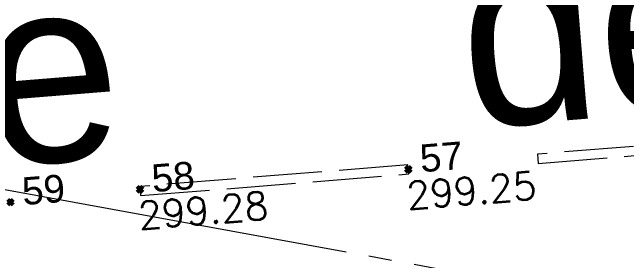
# Model space of a CAD drawing. Header units: metres. Extents: x 1851758 to 1852050, y 5187822 to 5188223.
# Drawn here: x 1851883.1 to 1851889.77, y 5187873.99 to 5187876.69 of the extents above; entities that cross this region are included whole.
import ezdxf
from ezdxf.enums import TextEntityAlignment as Align

# ---------------------------------------------------------------- set-up
doc = ezdxf.new("R2010")
doc.units = ezdxf.units.M
doc.header["$LTSCALE"] = 2.5
doc.header["$PDMODE"] = 35
doc.header["$PDSIZE"] = 0.03
doc.linetypes.add('L16', pattern=[0.375, 0.3, -0.075])
doc.linetypes.add('L42', pattern=[2.5, 2, -0.1, 0.1, -0.1, 0.1, -0.1])
doc.layers.get('0').update_dxf_attribs({"linetype": 'CONTINUOUS', "lineweight": 30})
doc.layers.add('N', color=1, linetype='CONTINUOUS', plot=False)
for name, color, linetype, lineweight in [('P', 7, 'CONTINUOUS', 50), ('PTT_AER', 3, 'L42', 18), ('SIH', 252, 'L16', 18), ('VOI_NOM', 170, 'CONTINUOUS', 40), ('Z', 7, 'CONTINUOUS', 9)]:
    doc.layers.add(name, color=color, linetype=linetype, lineweight=lineweight)
doc.styles.add('_ECRITURE_GRAS', font='NEWSGOTB.TTF')
doc.styles.add('SIMPLEX', font='SIMPLEX.SHX', dxfattribs={"oblique": 27})
doc.styles.get("Standard").update_dxf_attribs({"font": 'arial.ttf'})

# ---------------------------------------------------------------- blocks, each defined once
blk = doc.blocks.new('TCPOINT')
blk.add_point((0, 0))
at = {"layer": 'N'}
blk.add_attdef('MAT', (0.2, 0.2), '', height=0.34, dxfattribs=at)
at = {"layer": 'Z', "style": 'SIMPLEX'}
blk.add_attdef('ALT', (0.2, -0.54), '', height=0.34, dxfattribs=at)

msp = doc.modelspace()

# ---------------------------------------------------------------- linework, layer by layer
at = {"layer": 'PTT_AER', "flags": 128}
msp.add_lwpolyline([(1851863.3553, 5187878.3546), (1851906.7522, 5187870.428)], dxfattribs=at)
at = {"layer": 'SIH'}
for points in [[(1851888.8041, 5187875.0482), (1851891.7144, 5187875.2856), (1851891.7063, 5187875.3853), (1851888.796, 5187875.1479)], [(1851887.3907, 5187875.0332), (1851884.4802, 5187874.7973), (1851884.4883, 5187874.6976), (1851887.3987, 5187874.9335)]]:
    msp.add_lwpolyline(points, close=True, dxfattribs=at)

# ---------------------------------------------------------------- block references
at = {"layer": 'P'}
ref = msp.add_blockref('TCPOINT', (1851887.3947, 5187874.9834, 299.25), dxfattribs=dict(at, rotation=301.9002445867005))
ref.add_attrib('MAT', '57', (1851887.5324, 5187874.9513, 299.25), dxfattribs={"layer": 'N', "height": 0.3, "rotation": 4.64079})
ref.add_attrib('ALT', '299.25', dxfattribs={"layer": 'Z', "height": 0.3, "rotation": 4.64079, "style": 'SIMPLEX'}).set_placement((1851887.3626, 5187874.8456, 299.25), align=Align.TOP_LEFT)
ref = msp.add_blockref('TCPOINT', (1851884.4828, 5187874.7672, 299.28), dxfattribs=dict(at, rotation=301.9002445867005))
ref.add_attrib('MAT', '58', (1851884.6205, 5187874.7352, 299.28), dxfattribs={"layer": 'N', "height": 0.3, "rotation": 4.64079})
ref.add_attrib('ALT', '299.28', dxfattribs={"layer": 'Z', "height": 0.3, "rotation": 4.64079, "style": 'SIMPLEX'}).set_placement((1851884.4507, 5187874.6295, 299.28), align=Align.TOP_LEFT)
ref = msp.add_blockref('TCPOINT', (1851883.076, 5187874.6268, 299.3), dxfattribs=dict(at, rotation=301.9002445867005))
ref.add_attrib('MAT', '59', (1851883.2138, 5187874.5947, 299.3), dxfattribs={"layer": 'N', "height": 0.3, "rotation": 4.64079})
ref.add_attrib('ALT', '299.30', dxfattribs={"layer": 'Z', "height": 0.3, "rotation": 4.64079, "style": 'SIMPLEX'}).set_placement((1851881.456, 5187874.3725, 299.3), align=Align.TOP_LEFT)

# ---------------------------------------------------------------- texts
at = {"layer": 'VOI_NOM', "style": '_ECRITURE_GRAS'}
msp.add_text('Route     des     Echets', height=2, rotation=4.64079, dxfattribs=at).set_placement((1851877.2181, 5187874.5499))

doc.saveas('drawing.dxf')
